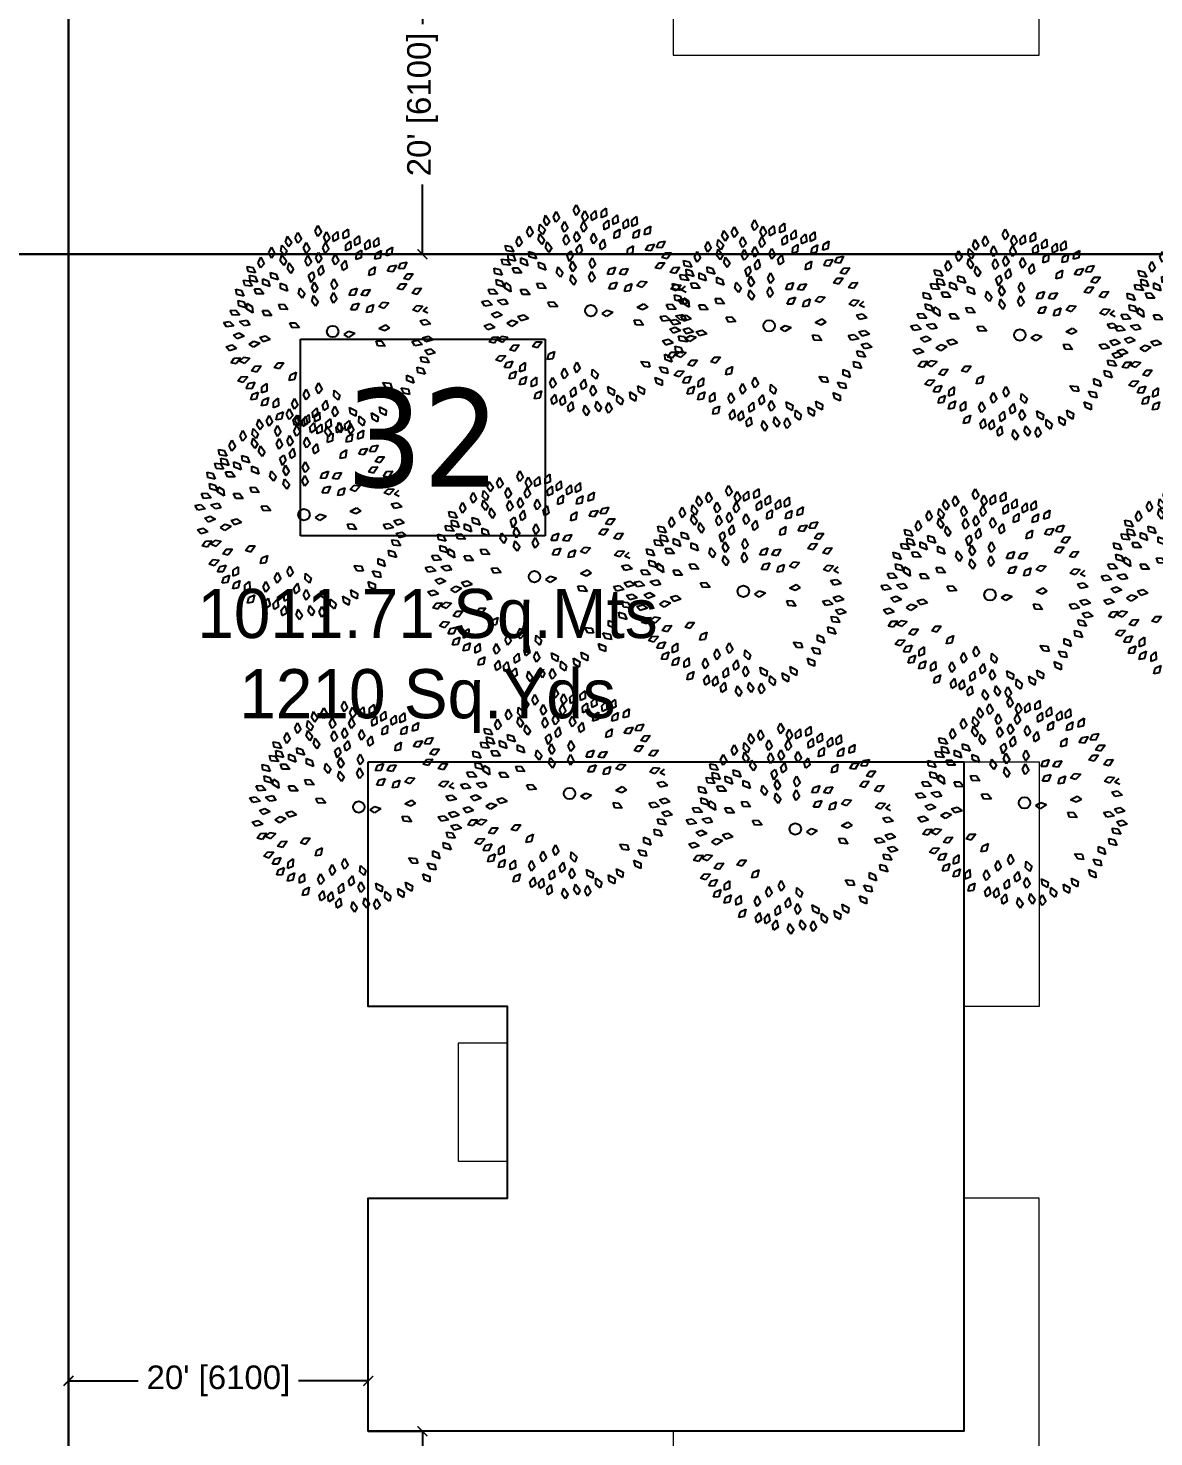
# Model space of a CAD drawing. Header units: millimetres. Extents: x -176651 to 388869, y -469666 to 486614.
# Drawn here: x 249501 to 272404, y 235952 to 264616 of the extents above; entities that cross this region are included whole.
import ezdxf

# ---------------------------------------------------------------- set-up
doc = ezdxf.new("R2010")
doc.units = ezdxf.units.MM
doc.header["$PDMODE"] = 35
doc.header["$PDSIZE"] = 0.1
doc.linetypes.add('HIDDEN', pattern=[9.525, 6.35, -3.175])
doc.layers.get('Defpoints').update_dxf_attribs({"color": 252})
doc.layers.add('A- FURNITURE', color=252, linetype='Continuous', lineweight=0)
doc.layers.add('L-TREEEES', color=8, linetype='Continuous', lineweight=25)
for name, color, linetype in [('ad-Dimension', 8, 'Continuous'), ('ad-Plinth', 8, 'Continuous'), ('ad-Plot Areas-Sq.Mts', 8, 'Continuous'), ('ad-Plot Areas-Sq.Yds', 8, 'Continuous'), ('ad-Plot Boundary', 8, 'Continuous'), ('ad-Plot Numbers', 2, 'Continuous'), ('ad-Road', 8, 'Continuous'), ('ad-Road Hatch', 8, 'Continuous'), ('ad-Verandah', 8, 'Continuous')]:
    doc.layers.add(name, color=color, linetype=linetype)
doc.styles.add('$0$grid_text', font='verdana.ttf', dxfattribs={"width": 0.9})
doc.styles.add('MtX_Century_Gothic', font='GOTHIC.TTF')
doc.styles.get("Standard").update_dxf_attribs({"font": 'arial.ttf'})
doc.dimstyles.new('Copy of A-100-DIM-INT (MM-FT)', dxfattribs={"dimscale": 500, "dimtxt": 2.4, "dimasz": 1, "dimexe": 0, "dimexo": 0, "dimgap": 1, "dimtad": 0, "dimdec": 0, "dimlfac": 0.03937, "dimdsep": 46, "dimlunit": 3, "dimtxsty": 'Standard', "dimblk": 'ARCHTICK', "dimcen": 0.025, "dimclrd": 256, "dimclre": 256, "dimclrt": 256, "dimazin": 2, "dimtfac": 1, "dimtdec": 0, "dimtix": 1, "dimtmove": 2, "dimatfit": 3, "dimldrblk": 'ARCHTICK', "dimfxl": 1, "dimtolj": 1, "dimtzin": 0, "dimarcsym": 0})

# ---------------------------------------------------------------- blocks, each defined once
blk = doc.blocks.new('A$C4fb60e89')
at = {"layer": 'ad-Road Hatch', "ltscale": 5, "transparency": 33554687}
h = blk.add_hatch(dxfattribs=at)
h.set_pattern_fill('AR-HBONE', color=256, scale=15)
h.set_pattern_definition([(45, (-193247.7, -428758.8), (0, 2155.2615), [4572, -1524]), (135, (-192170.1, -427681.1), (2e-13, 2155.2615), [4572, -1524])])
h.paths.add_polyline_path([(175594, -250241), (169178, -249341), (167473, -249057), (167473, -138694), (101313, -138694), (101313, -199954), (101308, -237995), (101040, -268291), (101008, -280968), (101066, -293684), (101243, -311127), (100910, -319344), (100949, -333937), (100669, -366960), (100727, -390983), (100669, -404586), (100538, -420418), (100467, -428759), (92426, -427265), (92163, -427209), (92163, -321454), (24803, -321454), (24803, -412961), (15653, -411029), (15654, -321452), (-19535, -321452), (-34427, -319477), (-65207, -315395), (-171770, -301268), (-185854, -298333), (-193248, -296832), (-193244, -292908), (-191914, -285219), (-191839, -284679), (-183397, -286393), (-169723, -289243), (-53141, -304698), (-18730, -309262), (15653, -309262), (15653, 703), (24803, 1115), (24803, -129544), (92163, -129544), (92163, 15133), (101313, 17713), (101313, -129544), (167473, -129544), (167473, 35552), (175738, 37855), (175849, 28595), (175836, 25947), (175777, 14040), (175855, 2316), (175660, -18036), (175731, -34039), (175718, -46839), (175673, -63402), (175816, -82072), (175542, -106356), (175490, -124641), (175575, -145019), (175731, -168892), (175797, -181269), (175797, -192667), (175744, -208200), (175829, -223277), (175888, -234871)])
h.paths.add_polyline_path([(24803, -309264), (92163, -309264), (92163, -138694), (24803, -138694)], flags=16)
blk = doc.blocks.new('A$Cbbea0351')
at = {"layer": 'ad-Plot Areas-Sq.Mts', "linetype": 'Continuous', "insert": (-109951, -214059), "char_height": 1000, "width": 9668.74, "attachment_point": 5, "style": 'MtX_Century_Gothic', "bg_fill": 2}
blk.add_mtext('1011.71 Sq.Mts', dxfattribs=at)
at = {"layer": 'ad-Plot Numbers', "linetype": 'Continuous', "insert": (-110046, -210349), "char_height": 2000, "width": 2981.72, "attachment_point": 5, "style": '$0$grid_text', "bg_fill": 18, "box_fill_scale": 1.5, "bg_fill_color": 257, "bg_fill_transparency": 0}
blk.add_mtext('32', dxfattribs=at)
at = {"layer": 'ad-Plot Areas-Sq.Yds', "linetype": 'Continuous', "insert": (-109951, -215691), "char_height": 1000, "width": 7884.16, "attachment_point": 5, "style": 'MtX_Century_Gothic', "bg_fill": 2}
blk.add_mtext('1210 Sq.Yds', dxfattribs=at)
blk = doc.blocks.new('zw$E7CA')
at = {"layer": 'ad-Plot Boundary'}
blk.add_lwpolyline([(0, 0), (33680, 0), (33680, 30050), (0, 30050)], close=True, dxfattribs=at)
blk = doc.blocks.new('zw$A88E')
at = {"layer": 'ad-Plot Boundary', "ltscale": 5}
for p in [(-150934, -206599), (-117254, -206599), (-150934, -236649), (-117254, -236649)]:
    blk.add_blockref('zw$E7CA', p, dxfattribs=at)
blk = doc.blocks.new('_ArchTick')
at = {"color": 0, "linetype": 'ByBlock', "const_width": 0.15}
blk.add_lwpolyline([(-0.5, -0.5), (0.5, 0.5)], dxfattribs=at)
blk = doc.blocks.new('*D16')
at = {"layer": 'ad-Dimension', "lineweight": -2, "transparency": 16777216}
for p, q in [((0, 0), (1103, 0)), ((1103, 0), (1103, -1419)), ((1103, -6100), (1103, -4681)), ((0, -6100), (1103, -6100))]:
    blk.add_line(p, q, dxfattribs=at)
at = {"layer": 'Defpoints', "color": 0, "ltscale": 5, "transparency": 16777216}
for p in [(0, 0), (0, -6100), (1103, -6100)]:
    blk.add_point(p, dxfattribs=at)
at = {"layer": 'ad-Dimension', "lineweight": -2, "ltscale": 5, "transparency": 16777216, "xscale": 200, "yscale": 200, "zscale": 200}
for p, rotation in [((1103, 0), 90), ((1103, -6100), 270)]:
    blk.add_blockref('_ArchTick', p, dxfattribs=dict(at, rotation=rotation))
at = {"layer": 'ad-Dimension', "ltscale": 5, "transparency": 16777216, "insert": (1103, -3050), "char_height": 480, "attachment_point": 5, "rotation": 90}
blk.add_mtext("\\A1;20' [6100]", dxfattribs=at)
blk = doc.blocks.new('*D17')
at = {"layer": 'ad-Dimension', "linetype": 'HIDDEN', "lineweight": -2, "transparency": 16777216}
blk.add_line((-6100, -6), (-6100, 1026), dxfattribs=at)
at = {"layer": 'ad-Dimension', "lineweight": -2, "transparency": 16777216}
for p, q in [((-6100, 1026), (-4681, 1026)), ((0, 1026), (-1419, 1026)), ((0, 0), (0, 1026))]:
    blk.add_line(p, q, dxfattribs=at)
at = {"layer": 'Defpoints', "color": 0, "ltscale": 5, "transparency": 16777216}
for p in [(-6100, 1026), (-6100, -6), (0, 0)]:
    blk.add_point(p, dxfattribs=at)
at = {"layer": 'ad-Dimension', "lineweight": -2, "ltscale": 5, "transparency": 16777216, "xscale": 200, "yscale": 200, "zscale": 200, "rotation": 180}
blk.add_blockref('_ArchTick', (-6100, 1026), dxfattribs=at)
at = {"layer": 'ad-Dimension', "lineweight": -2, "ltscale": 5, "transparency": 16777216, "xscale": 200, "yscale": 200, "zscale": 200}
blk.add_blockref('_ArchTick', (0, 1026), dxfattribs=at)
at = {"layer": 'ad-Dimension', "ltscale": 5, "transparency": 16777216, "insert": (-3050, 1026), "char_height": 480, "attachment_point": 5}
blk.add_mtext("\\A1;20' [6100]", dxfattribs=at)
blk = doc.blocks.new('EHTYH')
at = {"layer": 'L-TREEEES', "color": 96, "ltscale": 1.622888}
for p, q in [((212984.22, 1928353.956, 129.914), (212984.385, 1928354.145, 129.914)), ((212984.385, 1928354.145, 129.914), (212984.451, 1928353.848, 129.914)), ((212984.269, 1928353.726, 129.914), (212984.22, 1928353.956, 129.914)), ((212984.451, 1928353.848, 129.914), (212984.269, 1928353.726, 129.914)), ((212984.489, 1928353.62, 129.914), (212984.655, 1928353.808, 129.914)), ((212984.536, 1928353.389, 129.914), (212984.489, 1928353.62, 129.914)), ((212984.655, 1928353.808, 129.914), (212984.719, 1928353.51, 129.914)), ((212984.829, 1928353.358, 129.914), (212984.865, 1928353.591, 129.914)), ((212984.865, 1928353.591, 129.914), (212985.086, 1928353.709, 129.914)), ((212985.086, 1928353.709, 129.914), (212985.042, 1928353.407, 129.914)), ((212985.248, 1928353.361, 129.914), (212985.303, 1928353.591, 129.914)), ((212985.303, 1928353.591, 129.914), (212985.532, 1928353.691, 129.914)), ((212985.532, 1928353.691, 129.914), (212985.464, 1928353.393, 129.914)), ((212983.952, 1928352.902, 129.914), (212984.115, 1928353.092, 129.914)), ((212984.115, 1928353.092, 129.914), (212984.184, 1928352.795, 129.914)), ((212984.332, 1928353.219, 129.914), (212984.498, 1928353.406, 129.914)), ((212984.378, 1928352.988, 129.914), (212984.332, 1928353.219, 129.914)), ((212984.561, 1928353.108, 129.914), (212984.378, 1928352.988, 129.914)), ((212984.498, 1928353.406, 129.914), (212984.561, 1928353.108, 129.914)), ((212984.719, 1928353.51, 129.914), (212984.536, 1928353.389, 129.914)), ((212985.042, 1928353.407, 129.914), (212984.829, 1928353.358, 129.914)), ((212985.217, 1928352.858, 129.914), (212985.266, 1928353.088, 129.914)), ((212985.464, 1928353.393, 129.914), (212985.248, 1928353.361, 129.914)), ((212985.266, 1928353.088, 129.914), (212985.493, 1928353.194, 129.914)), ((212985.493, 1928353.194, 129.914), (212985.432, 1928352.895, 129.914)), ((212985.632, 1928352.966, 129.914), (212985.673, 1928353.198, 129.914)), ((212985.846, 1928353.012, 129.914), (212985.632, 1928352.966, 129.914)), ((212985.673, 1928353.198, 129.914), (212985.896, 1928353.312, 129.914)), ((212985.896, 1928353.312, 129.914), (212985.846, 1928353.012, 129.914)), ((212986.031, 1928352.926, 129.914), (212986.25, 1928353.048, 129.914)), ((212983.919, 1928352.171, 129.914), (212983.92, 1928352.407, 129.914)), ((212983.92, 1928352.407, 129.914), (212984.12, 1928352.557, 129.914)), ((212984.003, 1928352.672, 129.914), (212983.952, 1928352.902, 129.914)), ((212984.184, 1928352.795, 129.914), (212984.003, 1928352.672, 129.914)), ((212984.12, 1928352.557, 129.914), (212984.122, 1928352.252, 129.914)), ((212984.597, 1928352.652, 129.914), (212984.762, 1928352.841, 129.914)), ((212984.646, 1928352.421, 129.914), (212984.597, 1928352.652, 129.914)), ((212984.828, 1928352.543, 129.914), (212984.646, 1928352.421, 129.914)), ((212984.762, 1928352.841, 129.914), (212984.828, 1928352.543, 129.914)), ((212984.891, 1928352.349, 129.914), (212985.097, 1928352.491, 129.914)), ((212985.097, 1928352.491, 129.914), (212985.087, 1928352.186, 129.914)), ((212985.432, 1928352.895, 129.914), (212985.217, 1928352.858, 129.914)), ((212985.521, 1928352.416, 129.914), (212985.597, 1928352.639, 129.914)), ((212985.739, 1928352.427, 129.914), (212985.521, 1928352.416, 129.914)), ((212985.597, 1928352.639, 129.914), (212985.835, 1928352.717, 129.914)), ((212985.835, 1928352.717, 129.914), (212985.739, 1928352.427, 129.914)), ((212985.998, 1928352.693, 129.914), (212986.031, 1928352.926, 129.914)), ((212986.21, 1928352.745, 129.914), (212985.998, 1928352.693, 129.914)), ((212984.122, 1928352.252, 129.914), (212983.919, 1928352.171, 129.914)), ((212984.284, 1928351.702, 129.914), (212984.448, 1928351.891, 129.914)), ((212984.448, 1928351.891, 129.914), (212984.514, 1928351.593, 129.914)), ((212984.881, 1928352.113, 129.914), (212984.891, 1928352.349, 129.914)), ((212985.087, 1928352.186, 129.914), (212984.881, 1928352.113, 129.914)), ((212985.856, 1928351.641, 129.914), (212985.949, 1928351.858, 129.914)), ((212985.949, 1928351.858, 129.914), (212986.192, 1928351.917, 129.914)), ((212983.336, 1928351.229, 129.914), (212983.458, 1928351.447, 129.914)), ((212983.431, 1928351.013, 129.914), (212983.336, 1928351.229, 129.914)), ((212983.458, 1928351.447, 129.914), (212983.584, 1928351.169, 129.914)), ((212984.115, 1928351.166, 129.914), (212984.279, 1928351.354, 129.914)), ((212984.279, 1928351.354, 129.914), (212984.345, 1928351.057, 129.914)), ((212984.333, 1928351.471, 129.914), (212984.284, 1928351.702, 129.914)), ((212984.514, 1928351.593, 129.914), (212984.333, 1928351.471, 129.914)), ((212984.872, 1928351.073, 129.914), (212985.01, 1928351.264, 129.914)), ((212985.01, 1928351.264, 129.914), (212985.26, 1928351.27, 129.914)), ((212985.26, 1928351.27, 129.914), (212985.084, 1928351.021, 129.914)), ((212986.075, 1928351.636, 129.914), (212985.856, 1928351.641, 129.914)), ((212983.584, 1928351.169, 129.914), (212983.431, 1928351.013, 129.914)), ((212984.164, 1928350.935, 129.914), (212984.115, 1928351.166, 129.914)), ((212984.345, 1928351.057, 129.914), (212984.164, 1928350.935, 129.914)), ((212984.778, 1928350.49, 129.914), (212984.926, 1928350.674, 129.914)), ((212985.084, 1928351.021, 129.914), (212984.872, 1928351.073, 129.914)), ((212984.926, 1928350.674, 129.914), (212985.176, 1928350.666, 129.914)), ((212985.176, 1928350.666, 129.914), (212984.988, 1928350.427, 129.914)), ((212985.34, 1928350.951, 129.914), (212985.507, 1928351.118, 129.914)), ((212985.542, 1928350.866, 129.914), (212985.34, 1928350.951, 129.914)), ((212985.507, 1928351.118, 129.914), (212985.755, 1928351.084, 129.914)), ((212985.755, 1928351.084, 129.914), (212985.542, 1928350.866, 129.914)), ((212984.988, 1928350.427, 129.914), (212984.778, 1928350.49, 129.914)), ((212985.36, 1928350.218, 129.914), (212985.479, 1928350.422, 129.914)), ((212985.479, 1928350.422, 129.914), (212985.728, 1928350.451, 129.914)), ((212985.728, 1928350.451, 129.914), (212985.577, 1928350.186, 129.914)), ((212984.25, 1928349.598, 129.914), (212984.474, 1928349.673, 129.914)), ((212984.392, 1928349.432, 129.914), (212984.25, 1928349.598, 129.914)), ((212984.681, 1928349.532, 129.914), (212984.392, 1928349.432, 129.914)), ((212984.474, 1928349.673, 129.914), (212984.681, 1928349.532, 129.914)), ((212985.68, 1928349.46, 129.914), (212985.975, 1928349.536, 129.914)), ((212985.975, 1928349.536, 129.914), (212986.103, 1928349.359, 129.914)), ((212985.453, 1928348.786, 129.914), (212985.443, 1928349.005, 129.914)), ((212985.443, 1928349.005, 129.914), (212985.665, 1928348.927, 129.914)), ((212985.874, 1928349.303, 129.914), (212985.68, 1928349.46, 129.914)), ((212986.103, 1928349.359, 129.914), (212985.874, 1928349.303, 129.914)), ((212980.462, 1928348.401, 129.914), (212980.697, 1928348.487, 129.914)), ((212980.697, 1928348.487, 129.914), (212980.611, 1928348.195, 129.914)), ((212981.606, 1928348.369, 129.914), (212981.717, 1928348.577, 129.914)), ((212981.824, 1928348.346, 129.914), (212981.606, 1928348.369, 129.914)), ((212981.717, 1928348.577, 129.914), (212981.965, 1928348.617, 129.914)), ((212981.965, 1928348.617, 129.914), (212981.824, 1928348.346, 129.914)), ((212985.742, 1928348.689, 129.914), (212985.453, 1928348.786, 129.914)), ((212985.665, 1928348.927, 129.914), (212985.742, 1928348.689, 129.914)), ((212980.751, 1928347.692, 129.914), (212980.981, 1928347.791, 129.914)), ((212980.981, 1928347.791, 129.914), (212980.911, 1928347.494, 129.914)), ((212982.006, 1928347.659, 129.914), (212982.171, 1928347.848, 129.914)), ((212982.171, 1928347.848, 129.914), (212982.237, 1928347.55, 129.914)), ((212982.565, 1928347.771, 129.914), (212982.729, 1928347.96, 129.914)), ((212982.729, 1928347.96, 129.914), (212982.795, 1928347.662, 129.914)), ((212980.694, 1928347.463, 129.914), (212980.751, 1928347.692, 129.914)), ((212980.911, 1928347.494, 129.914), (212980.694, 1928347.463, 129.914)), ((212981.453, 1928347.419, 129.914), (212981.618, 1928347.608, 129.914)), ((212981.502, 1928347.189, 129.914), (212981.453, 1928347.419, 129.914)), ((212981.684, 1928347.311, 129.914), (212981.502, 1928347.189, 129.914)), ((212981.618, 1928347.608, 129.914), (212981.684, 1928347.311, 129.914)), ((212982.055, 1928347.428, 129.914), (212982.006, 1928347.659, 129.914)), ((212982.237, 1928347.55, 129.914), (212982.055, 1928347.428, 129.914)), ((212982.613, 1928347.54, 129.914), (212982.565, 1928347.771, 129.914)), ((212982.795, 1928347.662, 129.914), (212982.613, 1928347.54, 129.914)), ((212983.186, 1928347.281, 129.914), (212983.273, 1928347.515, 129.914)), ((212983.312, 1928347.081, 129.914), (212983.186, 1928347.281, 129.914)), ((212983.273, 1928347.515, 129.914), (212983.439, 1928347.259, 129.914)), ((212983.439, 1928347.259, 129.914), (212983.312, 1928347.081, 129.914)), ((212980.676, 1928346.958, 129.914), (212980.786, 1928347.167, 129.914)), ((212980.893, 1928346.936, 129.914), (212980.676, 1928346.958, 129.914)), ((212980.786, 1928347.167, 129.914), (212981.033, 1928347.207, 129.914)), ((212981.033, 1928347.207, 129.914), (212980.893, 1928346.936, 129.914)), ((212981.325, 1928346.552, 129.914), (212981.334, 1928346.787, 129.914)), ((212981.334, 1928346.787, 129.914), (212981.54, 1928346.93, 129.914)), ((212981.54, 1928346.93, 129.914), (212981.531, 1928346.625, 129.914)), ((212981.649, 1928346.418, 129.914), (212981.664, 1928346.653, 129.914)), ((212981.664, 1928346.653, 129.914), (212981.874, 1928346.79, 129.914)), ((212981.874, 1928346.79, 129.914), (212981.856, 1928346.486, 129.914)), ((212982.146, 1928346.642, 129.914), (212982.175, 1928346.877, 129.914)), ((212982.357, 1928346.699, 129.914), (212982.146, 1928346.642, 129.914)), ((212982.175, 1928346.877, 129.914), (212982.391, 1928347.002, 129.914)), ((212982.391, 1928347.002, 129.914), (212982.357, 1928346.699, 129.914)), ((212982.646, 1928346.819, 129.914), (212982.648, 1928347.055, 129.914)), ((212982.849, 1928346.899, 129.914), (212982.646, 1928346.819, 129.914)), ((212982.648, 1928347.055, 129.914), (212982.85, 1928347.204, 129.914)), ((212982.85, 1928347.204, 129.914), (212982.849, 1928346.899, 129.914)), ((212982.954, 1928346.683, 129.914), (212983.118, 1928346.872, 129.914)), ((212983.002, 1928346.452, 129.914), (212982.954, 1928346.683, 129.914)), ((212983.118, 1928346.872, 129.914), (212983.184, 1928346.574, 129.914)), ((212981.531, 1928346.625, 129.914), (212981.325, 1928346.552, 129.914)), ((212981.856, 1928346.486, 129.914), (212981.649, 1928346.418, 129.914)), ((212981.916, 1928346.322, 129.914), (212982.129, 1928346.454, 129.914)), ((212982.129, 1928346.454, 129.914), (212982.104, 1928346.151, 129.914)), ((212983.184, 1928346.574, 129.914), (212983.002, 1928346.452, 129.914))]:
    blk.add_line(p, q, dxfattribs=at)
at = {"layer": 'L-TREEEES', "color": 70, "ltscale": 1.622888}
for p, q in [((212982.161, 1928353.603, 129.914), (212982.325, 1928353.792, 129.914)), ((212982.209, 1928353.372, 129.914), (212982.161, 1928353.603, 129.914)), ((212982.325, 1928353.792, 129.914), (212982.391, 1928353.494, 129.914)), ((212982.649, 1928353.534, 129.914), (212982.752, 1928353.763, 129.914)), ((212982.762, 1928353.327, 129.914), (212982.649, 1928353.534, 129.914)), ((212981.154, 1928353.083, 129.914), (212981.168, 1928353.301, 129.914)), ((212981.43, 1928352.954, 129.914), (212981.154, 1928353.083, 129.914)), ((212981.168, 1928353.301, 129.914), (212981.38, 1928353.199, 129.914)), ((212981.38, 1928353.199, 129.914), (212981.43, 1928352.954, 129.914)), ((212981.634, 1928353.328, 129.914), (212981.798, 1928353.517, 129.914)), ((212981.683, 1928353.097, 129.914), (212981.634, 1928353.328, 129.914)), ((212981.864, 1928353.219, 129.914), (212981.683, 1928353.097, 129.914)), ((212981.798, 1928353.517, 129.914), (212981.864, 1928353.219, 129.914)), ((212982.391, 1928353.494, 129.914), (212982.209, 1928353.372, 129.914)), ((212982.525, 1928353.167, 129.914), (212982.652, 1928353.382, 129.914)), ((212982.615, 1928352.949, 129.914), (212982.525, 1928353.167, 129.914)), ((212982.771, 1928353.102, 129.914), (212982.615, 1928352.949, 129.914)), ((212982.652, 1928353.382, 129.914), (212982.771, 1928353.102, 129.914)), ((212980.459, 1928352.312, 129.914), (212980.487, 1928352.529, 129.914)), ((212980.487, 1928352.529, 129.914), (212980.693, 1928352.413, 129.914)), ((212980.693, 1928352.413, 129.914), (212980.726, 1928352.165, 129.914)), ((212980.875, 1928352.798, 129.914), (212981.094, 1928352.71, 129.914)), ((212980.876, 1928352.579, 129.914), (212980.875, 1928352.798, 129.914)), ((212981.161, 1928352.469, 129.914), (212980.876, 1928352.579, 129.914)), ((212981.094, 1928352.71, 129.914), (212981.161, 1928352.469, 129.914)), ((212981.142, 1928352.719, 129.914), (212981.174, 1928352.935, 129.914)), ((212981.407, 1928352.568, 129.914), (212981.142, 1928352.719, 129.914)), ((212981.174, 1928352.935, 129.914), (212981.377, 1928352.817, 129.914)), ((212981.377, 1928352.817, 129.914), (212981.407, 1928352.568, 129.914)), ((212981.594, 1928352.439, 129.914), (212981.647, 1928352.651, 129.914)), ((212981.844, 1928352.263, 129.914), (212981.594, 1928352.439, 129.914)), ((212981.647, 1928352.651, 129.914), (212981.838, 1928352.513, 129.914)), ((212981.838, 1928352.513, 129.914), (212981.844, 1928352.263, 129.914)), ((212981.988, 1928352.598, 129.914), (212982.026, 1928352.814, 129.914)), ((212982.248, 1928352.439, 129.914), (212981.988, 1928352.598, 129.914)), ((212982.026, 1928352.814, 129.914), (212982.226, 1928352.689, 129.914)), ((212982.226, 1928352.689, 129.914), (212982.248, 1928352.439, 129.914)), ((212980.421, 1928351.84, 129.914), (212980.451, 1928352.057, 129.914)), ((212980.687, 1928351.69, 129.914), (212980.421, 1928351.84, 129.914)), ((212980.451, 1928352.057, 129.914), (212980.656, 1928351.939, 129.914)), ((212980.726, 1928352.165, 129.914), (212980.459, 1928352.312, 129.914)), ((212980.656, 1928351.939, 129.914), (212980.687, 1928351.69, 129.914)), ((212980.684, 1928351.641, 129.914), (212980.777, 1928351.839, 129.914)), ((212980.777, 1928351.839, 129.914), (212980.937, 1928351.666, 129.914)), ((212981.214, 1928352.347, 129.914), (212981.44, 1928352.279, 129.914)), ((212981.234, 1928352.129, 129.914), (212981.214, 1928352.347, 129.914)), ((212981.527, 1928352.044, 129.914), (212981.234, 1928352.129, 129.914)), ((212981.44, 1928352.279, 129.914), (212981.527, 1928352.044, 129.914)), ((212982.245, 1928352.079, 129.914), (212982.298, 1928352.292, 129.914)), ((212982.493, 1928351.902, 129.914), (212982.245, 1928352.079, 129.914)), ((212982.298, 1928352.292, 129.914), (212982.489, 1928352.153, 129.914)), ((212982.489, 1928352.153, 129.914), (212982.493, 1928351.902, 129.914)), ((212979.655, 1928351.35, 129.914), (212979.89, 1928351.325, 129.914)), ((212979.715, 1928351.14, 129.914), (212979.655, 1928351.35, 129.914)), ((212979.89, 1928351.325, 129.914), (212980.018, 1928351.11, 129.914)), ((212980.028, 1928351.756, 129.914), (212980.259, 1928351.707, 129.914)), ((212980.066, 1928351.54, 129.914), (212980.028, 1928351.756, 129.914)), ((212980.365, 1928351.48, 129.914), (212980.066, 1928351.54, 129.914)), ((212980.259, 1928351.707, 129.914), (212980.365, 1928351.48, 129.914)), ((212980.893, 1928351.42, 129.914), (212980.684, 1928351.641, 129.914)), ((212980.937, 1928351.666, 129.914), (212980.893, 1928351.42, 129.914)), ((212981.295, 1928351.405, 129.914), (212981.523, 1928351.345, 129.914)), ((212981.323, 1928351.188, 129.914), (212981.295, 1928351.405, 129.914)), ((212981.523, 1928351.345, 129.914), (212981.619, 1928351.114, 129.914)), ((212982.008, 1928351.482, 129.914), (212982.232, 1928351.409, 129.914)), ((212982.023, 1928351.264, 129.914), (212982.008, 1928351.482, 129.914)), ((212982.313, 1928351.172, 129.914), (212982.023, 1928351.264, 129.914)), ((212982.232, 1928351.409, 129.914), (212982.313, 1928351.172, 129.914)), ((212980.018, 1928351.11, 129.914), (212979.715, 1928351.14, 129.914)), ((212979.9, 1928350.752, 129.914), (212980.135, 1928350.776, 129.914)), ((212980.003, 1928350.559, 129.914), (212979.9, 1928350.752, 129.914)), ((212980.135, 1928350.776, 129.914), (212980.305, 1928350.593, 129.914)), ((212980.412, 1928351.002, 129.914), (212980.278, 1928351.214, 129.914)), ((212980.278, 1928351.214, 129.914), (212980.582, 1928351.192, 129.914)), ((212980.647, 1928350.983, 129.914), (212980.412, 1928351.002, 129.914)), ((212980.582, 1928351.192, 129.914), (212980.647, 1928350.983, 129.914)), ((212981.619, 1928351.114, 129.914), (212981.323, 1928351.188, 129.914)), ((212979.487, 1928350.372, 129.914), (212979.723, 1928350.38, 129.914)), ((212979.576, 1928350.172, 129.914), (212979.487, 1928350.372, 129.914)), ((212979.88, 1928350.185, 129.914), (212979.576, 1928350.172, 129.914)), ((212979.723, 1928350.38, 129.914), (212979.88, 1928350.185, 129.914)), ((212980.305, 1928350.593, 129.914), (212980.003, 1928350.559, 129.914)), ((212980.415, 1928350.22, 129.914), (212980.639, 1928350.295, 129.914)), ((212980.558, 1928350.054, 129.914), (212980.415, 1928350.22, 129.914)), ((212980.846, 1928350.155, 129.914), (212980.558, 1928350.054, 129.914)), ((212980.639, 1928350.295, 129.914), (212980.846, 1928350.155, 129.914)), ((212980.906, 1928350.375, 129.914), (212981.142, 1928350.38, 129.914)), ((212980.993, 1928350.174, 129.914), (212980.906, 1928350.375, 129.914)), ((212981.298, 1928350.184, 129.914), (212980.993, 1928350.174, 129.914)), ((212981.142, 1928350.38, 129.914), (212981.298, 1928350.184, 129.914)), ((212979.506, 1928349.686, 129.914), (212979.686, 1928349.838, 129.914)), ((212979.7, 1928349.584, 129.914), (212979.506, 1928349.686, 129.914)), ((212979.686, 1928349.838, 129.914), (212979.931, 1928349.783, 129.914)), ((212979.931, 1928349.783, 129.914), (212979.7, 1928349.584, 129.914)), ((212979.86, 1928349.659, 129.914), (212980.068, 1928349.772, 129.914)), ((212980.029, 1928349.52, 129.914), (212979.86, 1928349.659, 129.914)), ((212980.295, 1928349.668, 129.914), (212980.029, 1928349.52, 129.914)), ((212980.068, 1928349.772, 129.914), (212980.295, 1928349.668, 129.914)), ((212979.58, 1928348.909, 129.914), (212979.777, 1928349.038, 129.914)), ((212980.013, 1928348.954, 129.914), (212979.759, 1928348.784, 129.914)), ((212979.777, 1928349.038, 129.914), (212980.013, 1928348.954, 129.914)), ((212980.228, 1928349.156, 129.914), (212980.411, 1928349.304, 129.914)), ((212980.419, 1928349.05, 129.914), (212980.228, 1928349.156, 129.914)), ((212980.411, 1928349.304, 129.914), (212980.654, 1928349.244, 129.914)), ((212980.654, 1928349.244, 129.914), (212980.419, 1928349.05, 129.914)), ((212981.157, 1928349.039, 129.914), (212981.343, 1928349.184, 129.914)), ((212981.346, 1928348.929, 129.914), (212981.157, 1928349.039, 129.914)), ((212981.343, 1928349.184, 129.914), (212981.585, 1928349.118, 129.914)), ((212981.585, 1928349.118, 129.914), (212981.346, 1928348.929, 129.914))]:
    blk.add_line(p, q, dxfattribs=at)
at = {"layer": 'L-TREEEES', "color": 104, "ltscale": 1.622888}
for p, q in [((212982.752, 1928353.763, 129.914), (212982.9, 1928353.496, 129.914)), ((212982.936, 1928353.847, 129.914), (212983.076, 1928354.055, 129.914)), ((212983.013, 1928353.624, 129.914), (212982.936, 1928353.847, 129.914)), ((212983.178, 1928353.768, 129.914), (212983.013, 1928353.624, 129.914)), ((212983.076, 1928354.055, 129.914), (212983.178, 1928353.768, 129.914)), ((212983.359, 1928353.904, 129.914), (212983.523, 1928354.093, 129.914)), ((212983.407, 1928353.674, 129.914), (212983.359, 1928353.904, 129.914)), ((212983.589, 1928353.796, 129.914), (212983.407, 1928353.674, 129.914)), ((212983.523, 1928354.093, 129.914), (212983.589, 1928353.796, 129.914)), ((212983.579, 1928353.419, 129.914), (212983.743, 1928353.608, 129.914)), ((212983.743, 1928353.608, 129.914), (212983.809, 1928353.31, 129.914)), ((212982.722, 1928352.78, 129.914), (212982.853, 1928352.994, 129.914)), ((212982.9, 1928353.496, 129.914), (212982.762, 1928353.327, 129.914)), ((212982.853, 1928352.994, 129.914), (212982.968, 1928352.711, 129.914)), ((212983.506, 1928352.897, 129.914), (212983.671, 1928353.086, 129.914)), ((212983.627, 1928353.188, 129.914), (212983.579, 1928353.419, 129.914)), ((212983.809, 1928353.31, 129.914), (212983.627, 1928353.188, 129.914)), ((212983.671, 1928353.086, 129.914), (212983.737, 1928352.788, 129.914)), ((212982.809, 1928352.561, 129.914), (212982.722, 1928352.78, 129.914)), ((212982.968, 1928352.711, 129.914), (212982.809, 1928352.561, 129.914)), ((212983.487, 1928352.287, 129.914), (212983.683, 1928352.383, 129.914)), ((212983.555, 1928352.666, 129.914), (212983.506, 1928352.897, 129.914)), ((212983.737, 1928352.788, 129.914), (212983.555, 1928352.666, 129.914)), ((212983.683, 1928352.383, 129.914), (212983.7, 1928352.148, 129.914)), ((212982.893, 1928351.679, 129.914), (212983.013, 1928351.899, 129.914)), ((212983.013, 1928351.899, 129.914), (212983.142, 1928351.623, 129.914)), ((212983.48, 1928351.774, 129.914), (212983.632, 1928351.973, 129.914)), ((212983.512, 1928351.983, 129.914), (212983.487, 1928352.287, 129.914)), ((212983.7, 1928352.148, 129.914), (212983.512, 1928351.983, 129.914)), ((212983.632, 1928351.973, 129.914), (212983.716, 1928351.68, 129.914)), ((212982.991, 1928351.464, 129.914), (212982.893, 1928351.679, 129.914)), ((212983.142, 1928351.623, 129.914), (212982.991, 1928351.464, 129.914)), ((212983.543, 1928351.547, 129.914), (212983.48, 1928351.774, 129.914)), ((212983.716, 1928351.68, 129.914), (212983.543, 1928351.547, 129.914)), ((212982.241, 1928350.623, 129.914), (212982.471, 1928350.573, 129.914)), ((212982.278, 1928350.407, 129.914), (212982.241, 1928350.623, 129.914)), ((212982.577, 1928350.346, 129.914), (212982.278, 1928350.407, 129.914)), ((212982.471, 1928350.573, 129.914), (212982.577, 1928350.346, 129.914)), ((212979.759, 1928348.784, 129.914), (212979.58, 1928348.909, 129.914)), ((212979.832, 1928348.511, 129.914), (212979.984, 1928348.692, 129.914)), ((212980.04, 1928348.444, 129.914), (212979.832, 1928348.511, 129.914)), ((212979.984, 1928348.692, 129.914), (212980.234, 1928348.679, 129.914)), ((212980.234, 1928348.679, 129.914), (212980.04, 1928348.444, 129.914)), ((212980.393, 1928348.175, 129.914), (212980.462, 1928348.401, 129.914)), ((212979.89, 1928348.018, 129.914), (212980.01, 1928348.221, 129.914)), ((212980.106, 1928347.985, 129.914), (212979.89, 1928348.018, 129.914)), ((212980.01, 1928348.221, 129.914), (212980.259, 1928348.249, 129.914)), ((212980.259, 1928348.249, 129.914), (212980.106, 1928347.985, 129.914)), ((212980.245, 1928347.677, 129.914), (212980.357, 1928347.885, 129.914)), ((212980.357, 1928347.885, 129.914), (212980.604, 1928347.923, 129.914)), ((212980.611, 1928348.195, 129.914), (212980.393, 1928348.175, 129.914)), ((212980.604, 1928347.923, 129.914), (212980.462, 1928347.653, 129.914)), ((212980.462, 1928347.653, 129.914), (212980.245, 1928347.677, 129.914))]:
    blk.add_line(p, q, dxfattribs=at)
at = {"layer": 'L-TREEEES', "color": 98, "ltscale": 1.622888}
for p, q in [((212986.25, 1928353.048, 129.914), (212986.21, 1928352.745, 129.914)), ((212986.403, 1928352.927, 129.914), (212986.629, 1928353.036, 129.914)), ((212986.629, 1928353.036, 129.914), (212986.572, 1928352.736, 129.914)), ((212986.261, 1928352.221, 129.914), (212986.358, 1928352.436, 129.914)), ((212986.357, 1928352.696, 129.914), (212986.403, 1928352.927, 129.914)), ((212986.572, 1928352.736, 129.914), (212986.357, 1928352.696, 129.914)), ((212986.358, 1928352.436, 129.914), (212986.602, 1928352.491, 129.914)), ((212986.602, 1928352.491, 129.914), (212986.479, 1928352.212, 129.914)), ((212986.75, 1928352.227, 129.914), (212986.836, 1928352.446, 129.914)), ((212986.836, 1928352.446, 129.914), (212987.078, 1928352.513, 129.914)), ((212987.078, 1928352.513, 129.914), (212986.968, 1928352.228, 129.914)), ((212986.192, 1928351.917, 129.914), (212986.075, 1928351.636, 129.914)), ((212986.479, 1928352.212, 129.914), (212986.261, 1928352.221, 129.914)), ((212986.968, 1928352.228, 129.914), (212986.75, 1928352.227, 129.914)), ((212986.626, 1928351.62, 129.914), (212986.792, 1928351.787, 129.914)), ((212986.827, 1928351.534, 129.914), (212986.626, 1928351.62, 129.914)), ((212986.792, 1928351.787, 129.914), (212987.04, 1928351.752, 129.914)), ((212987.04, 1928351.752, 129.914), (212986.827, 1928351.534, 129.914)), ((212987.085, 1928351.609, 129.914), (212987.242, 1928351.785, 129.914)), ((212987.291, 1928351.535, 129.914), (212987.085, 1928351.609, 129.914)), ((212987.189, 1928351.152, 129.914), (212987.371, 1928351.301, 129.914)), ((212987.242, 1928351.785, 129.914), (212987.492, 1928351.765, 129.914)), ((212987.492, 1928351.765, 129.914), (212987.291, 1928351.535, 129.914)), ((212987.371, 1928351.301, 129.914), (212987.615, 1928351.241, 129.914)), ((212987.615, 1928351.241, 129.914), (212987.38, 1928351.046, 129.914)), ((212986.821, 1928350.827, 129.914), (212987.006, 1928350.974, 129.914)), ((212987.012, 1928350.72, 129.914), (212986.821, 1928350.827, 129.914)), ((212987.006, 1928350.974, 129.914), (212987.248, 1928350.912, 129.914)), ((212987.248, 1928350.912, 129.914), (212987.012, 1928350.72, 129.914)), ((212987.38, 1928351.046, 129.914), (212987.189, 1928351.152, 129.914)), ((212985.577, 1928350.186, 129.914), (212985.36, 1928350.218, 129.914)), ((212985.913, 1928350.324, 129.914), (212986.113, 1928350.448, 129.914)), ((212986.089, 1928350.195, 129.914), (212985.913, 1928350.324, 129.914)), ((212986.347, 1928350.358, 129.914), (212986.089, 1928350.195, 129.914)), ((212986.113, 1928350.448, 129.914), (212986.347, 1928350.358, 129.914)), ((212987.359, 1928350.489, 129.914), (212987.54, 1928350.64, 129.914)), ((212987.552, 1928350.386, 129.914), (212987.359, 1928350.489, 129.914)), ((212987.54, 1928350.64, 129.914), (212987.784, 1928350.584, 129.914)), ((212987.784, 1928350.584, 129.914), (212987.552, 1928350.386, 129.914)), ((212987.211, 1928349.825, 129.914), (212987.41, 1928349.952, 129.914)), ((212987.389, 1928349.698, 129.914), (212987.211, 1928349.825, 129.914)), ((212987.645, 1928349.864, 129.914), (212987.389, 1928349.698, 129.914)), ((212987.41, 1928349.952, 129.914), (212987.645, 1928349.864, 129.914)), ((212987.605, 1928349.674, 129.914), (212987.817, 1928349.779, 129.914)), ((212987.769, 1928349.528, 129.914), (212987.605, 1928349.674, 129.914)), ((212987.383, 1928349.318, 129.914), (212987.618, 1928349.303, 129.914)), ((212987.452, 1928349.111, 129.914), (212987.383, 1928349.318, 129.914)), ((212987.756, 1928349.094, 129.914), (212987.452, 1928349.111, 129.914)), ((212987.618, 1928349.303, 129.914), (212987.756, 1928349.094, 129.914)), ((212986.846, 1928348.597, 129.914), (212987.08, 1928348.577, 129.914)), ((212986.909, 1928348.388, 129.914), (212986.846, 1928348.597, 129.914)), ((212987.213, 1928348.365, 129.914), (212986.909, 1928348.388, 129.914)), ((212987.08, 1928348.577, 129.914), (212987.213, 1928348.365, 129.914)), ((212987.296, 1928348.627, 129.914), (212987.532, 1928348.63, 129.914)), ((212987.38, 1928348.425, 129.914), (212987.296, 1928348.627, 129.914)), ((212987.685, 1928348.432, 129.914), (212987.38, 1928348.425, 129.914)), ((212987.532, 1928348.63, 129.914), (212987.685, 1928348.432, 129.914)), ((212987.007, 1928347.685, 129.914), (212987.009, 1928347.904, 129.914)), ((212987.009, 1928347.904, 129.914), (212987.227, 1928347.813, 129.914)), ((212987.227, 1928347.813, 129.914), (212987.289, 1928347.571, 129.914)), ((212987.253, 1928348.105, 129.914), (212987.489, 1928348.102, 129.914)), ((212987.332, 1928347.901, 129.914), (212987.253, 1928348.105, 129.914)), ((212987.637, 1928347.9, 129.914), (212987.332, 1928347.901, 129.914)), ((212987.489, 1928348.102, 129.914), (212987.637, 1928347.9, 129.914)), ((212985.328, 1928347.058, 129.914), (212985.257, 1928347.298, 129.914)), ((212985.257, 1928347.298, 129.914), (212985.543, 1928347.194, 129.914)), ((212986.222, 1928347.11, 129.914), (212986.276, 1928347.322, 129.914)), ((212986.276, 1928347.322, 129.914), (212986.466, 1928347.182, 129.914)), ((212986.74, 1928347.313, 129.914), (212986.769, 1928347.529, 129.914)), ((212987.006, 1928347.164, 129.914), (212986.74, 1928347.313, 129.914)), ((212986.769, 1928347.529, 129.914), (212986.974, 1928347.413, 129.914)), ((212986.974, 1928347.413, 129.914), (212987.006, 1928347.164, 129.914)), ((212987.289, 1928347.571, 129.914), (212987.007, 1928347.685, 129.914)), ((212983.662, 1928346.413, 129.914), (212983.687, 1928346.662, 129.914)), ((212983.687, 1928346.662, 129.914), (212983.913, 1928346.457, 129.914)), ((212985.549, 1928346.975, 129.914), (212985.328, 1928347.058, 129.914)), ((212985.543, 1928347.194, 129.914), (212985.549, 1928346.975, 129.914)), ((212985.972, 1928346.644, 129.914), (212985.924, 1928346.89, 129.914)), ((212985.924, 1928346.89, 129.914), (212986.2, 1928346.759, 129.914)), ((212986.184, 1928346.541, 129.914), (212985.972, 1928346.644, 129.914)), ((212986.2, 1928346.759, 129.914), (212986.184, 1928346.541, 129.914)), ((212986.468, 1928346.931, 129.914), (212986.222, 1928347.11, 129.914)), ((212986.466, 1928347.182, 129.914), (212986.468, 1928346.931, 129.914)), ((212981.895, 1928346.088, 129.914), (212981.916, 1928346.322, 129.914)), ((212982.104, 1928346.151, 129.914), (212981.895, 1928346.088, 129.914)), ((212982.457, 1928345.964, 129.914), (212982.591, 1928346.175, 129.914)), ((212982.591, 1928346.175, 129.914), (212982.701, 1928345.89, 129.914)), ((212982.971, 1928345.984, 129.914), (212983.096, 1928346.202, 129.914)), ((212983.096, 1928346.202, 129.914), (212983.218, 1928345.923, 129.914)), ((212983.835, 1928346.253, 129.914), (212983.662, 1928346.413, 129.914)), ((212983.913, 1928346.457, 129.914), (212983.835, 1928346.253, 129.914)), ((212983.892, 1928345.99, 129.914), (212983.965, 1928346.229, 129.914)), ((212983.965, 1928346.229, 129.914), (212984.146, 1928345.984, 129.914)), ((212984.458, 1928345.968, 129.914), (212984.493, 1928346.216, 129.914)), ((212984.493, 1928346.216, 129.914), (212984.71, 1928346.001, 129.914)), ((212984.845, 1928346.121, 129.914), (212984.87, 1928346.37, 129.914)), ((212985.018, 1928345.961, 129.914), (212984.845, 1928346.121, 129.914)), ((212984.87, 1928346.37, 129.914), (212985.096, 1928346.165, 129.914)), ((212985.096, 1928346.165, 129.914), (212985.018, 1928345.961, 129.914)), ((212985.641, 1928346.271, 129.914), (212985.642, 1928346.521, 129.914)), ((212985.829, 1928346.128, 129.914), (212985.641, 1928346.271, 129.914)), ((212985.642, 1928346.521, 129.914), (212985.886, 1928346.338, 129.914)), ((212985.886, 1928346.338, 129.914), (212985.829, 1928346.128, 129.914)), ((212982.539, 1928345.743, 129.914), (212982.457, 1928345.964, 129.914)), ((212982.701, 1928345.89, 129.914), (212982.539, 1928345.743, 129.914)), ((212983.064, 1928345.768, 129.914), (212982.971, 1928345.984, 129.914)), ((212983.218, 1928345.923, 129.914), (212983.064, 1928345.768, 129.914)), ((212983.388, 1928345.84, 129.914), (212983.552, 1928346.029, 129.914)), ((212983.437, 1928345.609, 129.914), (212983.388, 1928345.84, 129.914)), ((212983.618, 1928345.731, 129.914), (212983.437, 1928345.609, 129.914)), ((212983.552, 1928346.029, 129.914), (212983.618, 1928345.731, 129.914)), ((212984.03, 1928345.799, 129.914), (212983.892, 1928345.99, 129.914)), ((212984.146, 1928345.984, 129.914), (212984.03, 1928345.799, 129.914)), ((212984.624, 1928345.8, 129.914), (212984.458, 1928345.968, 129.914)), ((212984.71, 1928346.001, 129.914), (212984.624, 1928345.8, 129.914))]:
    blk.add_line(p, q, dxfattribs=at)
at = {"layer": 'L-TREEEES', "color": 96, "ltscale": 1.622888}
blk.add_circle((212983.832, 1928349.828, 129.914), 0.233, dxfattribs=at)
blk = doc.blocks.new('zw$1761')
at = {"xscale": 19.68562427023985, "yscale": 19.68562427023985, "zscale": 19.68562427023985, "rotation": 15.20137085992779}
for p in [(5911220.1, -37726495.8, -3099.5), (5911362.9, -37726508, -3107.6), (5911013.3, -37726512.6, -3104.1), (5911563.8, -37726515.3, -3109.3), (5911727.2, -37726516, -3110), (5910990.3, -37726659.3, -3100.3), (5911174.9, -37726709, -3112.1), (5911342.3, -37726720.7, -3103.4), (5911716.4, -37726715.9, -3113.4), (5911539.9, -37726723.5, -3112.7), (5911203.1, -37726882.7, -3112.4), (5911567.5, -37726890.2, -3117.5), (5911034.2, -37726893.5, -3111.2), (5911383.9, -37726911.1, -3107.2)]:
    blk.add_blockref('EHTYH', p, dxfattribs=at)
blk = doc.blocks.new('A$C92fa9908')
at = {"layer": 'ad-Plinth', "ltscale": 5}
blk.add_lwpolyline([(0, 13620), (12120, 13620), (12120, 0), (0, 0), (0, 4745), (2830, 4745), (2830, 8645), (0, 8645)], close=True, dxfattribs=at)
at = {"layer": 'ad-Verandah', "lineweight": 9}
for points in [[(12120, 13620), (13650, 13620), (13650, 8645), (12120, 8645)], [(2830, 7895), (1830, 7895), (1830, 5495), (2830, 5495)], [(13650, 4745), (12120, 4745), (12120, 0), (6200, 0), (6200, -2045), (13650, -2045)]]:
    blk.add_lwpolyline(points, close=True, dxfattribs=at)
at = {"layer": 'ad-Dimension'}
dim = blk.add_linear_dim(base=(-6100, 1025.8), p1=(0, 0), p2=(-6100, -6), dimstyle='Copy of A-100-DIM-INT (MM-FT)', override={"dimscale": 200}, dxfattribs=at)
dim.commit()
dim.dimension.update_dxf_attribs({"geometry": '*D17', "text_midpoint": (-3050, 1025.8)})
dim = blk.add_linear_dim(base=(1102.9, -6100), p1=(0, 0), p2=(0, -6100), angle=90, dimstyle='Copy of A-100-DIM-INT (MM-FT)', override={"dimscale": 200}, dxfattribs=at)
dim.commit()
dim.dimension.update_dxf_attribs({"geometry": '*D16', "text_midpoint": (1102.9, -3050)})
blk = doc.blocks.new('zw$C194')
at = {"layer": 'ad-Plinth', "ltscale": 5}
for p in [(64583, -162644), (64583, -192694)]:
    blk.add_blockref('A$C92fa9908', p, dxfattribs=at)

msp = doc.modelspace()

# ---------------------------------------------------------------- block references
at = {"layer": 'ad-Road', "ltscale": 5}
msp.add_blockref('A$C4fb60e89', (191839, 428759), dxfattribs=at)

# ---------------------------------------------------------------- next in the draw order: block references
at = {"ltscale": 5}
msp.add_blockref('A$Cbbea0351', (367577, 466614), dxfattribs=at)

# ---------------------------------------------------------------- next in the draw order: block references
msp.add_blockref('zw$C194', (191839, 428759), dxfattribs=at)
at = {"layer": 'A- FURNITURE', "color": 6, "xscale": 25.39807961885639, "yscale": 25.39807961885639, "zscale": 25.39807961885639}
msp.add_blockref('zw$1761', (173127, 121263), dxfattribs=at)
at = {"layer": 'ad-Plot Boundary', "ltscale": 5}
msp.add_blockref('zw$A88E', (367577, 466614), dxfattribs=at)

doc.saveas('drawing.dxf')
